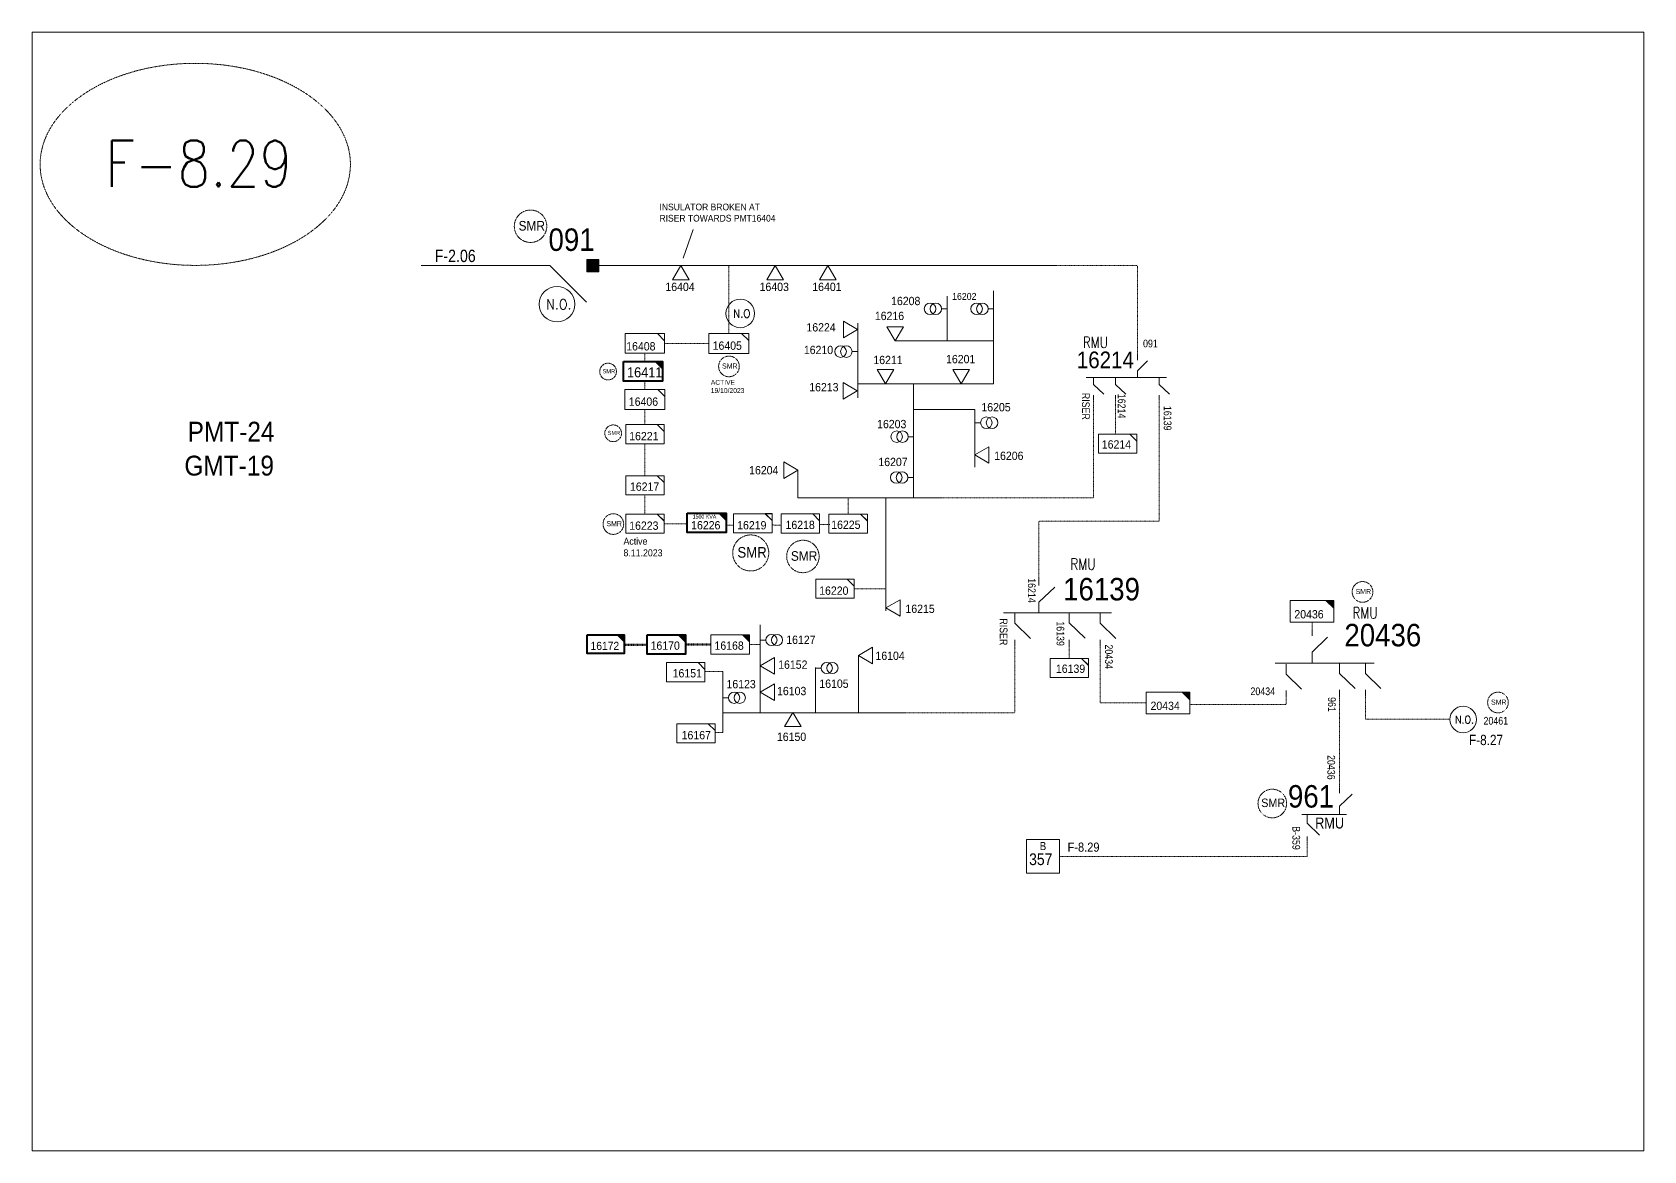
# Model space of a CAD drawing. Header units: metres. Extents: x 65984 to 144644, y -19036 to 23726.
# Drawn here: x 96216 to 96933, y -4401 to -3903 of the extents above; entities that cross this region are included whole.
import ezdxf
from ezdxf.enums import TextEntityAlignment as Align

# ---------------------------------------------------------------- set-up
doc = ezdxf.new("R2010")
doc.units = ezdxf.units.M
doc.header["$MEASUREMENT"] = 0
doc.linetypes.add('DGN Style 2', pattern=[0.023128, 0, -0.023128])
doc.linetypes.add('DGN Style 3', pattern=[0.013877, 0, -0.013877])
doc.layers.get('0').update_dxf_attribs({"color": 95, "lineweight": 40})
for name, color, linetype, lineweight in [('ABS', 7, 'Continuous', 40), ('ABS NUMBER', 112, 'Continuous', 30), ('d_eos', 111, 'Continuous', 40), ('d_eos no', 121, 'Continuous', 40), ('d_oh branch', 94, 'Continuous', 40), ('d_switch', 95, 'Continuous', 40), ('d_tf', 1, 'Continuous', 40), ('d_tf no', 6, 'Continuous', 40), ('d_tf_200', 1, 'Continuous', 40), ('d_ug cable', 95, 'Continuous', 40), ('d_unit sub', 7, 'Continuous', 40), ('FDR  1  05', 172, 'Continuous', 40), ('fedr no', 95, 'Continuous', 40), ('GRID STATION  04', 7, 'Continuous', 40), ('Level 37', 7, 'Continuous', 0), ('O H MAIN FEEDER', 4, 'Continuous', 100), ('SW N O', 114, 'Continuous', 30)]:
    doc.layers.add(name, color=color, linetype=linetype, lineweight=lineweight)
doc.styles.add('NASKHF', font='naskhf.shx', dxfattribs={"height": 8})
doc.styles.add('Style-Arial', font='arial.ttf')
doc.styles.add('Style-ENGINEERING', font='ENGINEERING.shx')
doc.styles.add('Style-msdefault', font='msdefault.shx')
doc.styles.add('Style-STANDARD', font='STANDARD.shx')

# ---------------------------------------------------------------- blocks, each defined once
blk = doc.blocks.new('*U1116')
at = {"layer": 'd_eos', "color": 2, "linetype": 'Continuous', "lineweight": 13, "ltscale": 0.542324}
for p, q in [((-10.92, 12.05), (-10.92, 14.82)), ((-10.92, 4.75), (-4.06, 11.41)), ((-10.93, 0.2), (-10.93, 4.75)), ((-13.93, -0.16), (10.87, -0.16)), ((7.07, -0.16), (7.07, -4.72)), ((7.08, -4.72), (13.94, -11.38)), ((7.07, -12.02), (7.07, -14.78))]:
    blk.add_line(p, q, dxfattribs=at)
at = {"layer": 'd_ug cable', "color": 2, "linetype": 'DGN Style 2', "lineweight": 13, "extrusion": (0, 0, -1), "flags": 128}
blk.add_lwpolyline([(-7.07, -14.78), (-7.07, -14.78)], close=True, dxfattribs=at)
blk = doc.blocks.new('TF_8')
at = {"color": 0, "linetype": 'ByBlock', "lineweight": -2}
blk.add_line((6.3, 4.95), (9.9, 1.35), dxfattribs=at)
blk.add_3dface([(-10.1, 4.95), (9.9, 4.95), (9.9, -5.05), (-10.1, -5.05)], dxfattribs=at)
blk = doc.blocks.new('exist.us-1000kva')
at = {"color": 0, "linetype": 'ByBlock', "lineweight": -2, "flags": 128}
blk.add_lwpolyline([(40, 12.9), (32.8, 20), (40, 20)], close=True, dxfattribs=at)
at = {"color": 0, "linetype": 'ByBlock', "lineweight": -2, "extrusion": (0, 0, -1)}
blk.add_solid([(-40, 12.9), (-32.8, 20), (-40, 20)], dxfattribs=at)
at = {"color": 0, "linetype": 'ByBlock', "lineweight": -2, "xscale": 2, "yscale": 2}
blk.add_blockref('TF_8', (20.2, 10.1), dxfattribs=at)
blk = doc.blocks.new('TFU_143')
at = {"layer": 'd_tf_200', "color": 3, "linetype": 'Continuous', "lineweight": 13}
blk.add_line((0, 10), (0, 0), dxfattribs=at)
for centre in [(0, 30), (0, 20)]:
    blk.add_circle(centre, 10, dxfattribs=at)
blk = doc.blocks.new('ABS2_1_1')
at = {"color": 0, "linetype": 'ByBlock', "lineweight": -2, "ltscale": 500}
for q in [(-29900, 43500), (0, 0)]:
    blk.add_line((0, 13600), q, dxfattribs=at)
at = {"color": 0, "linetype": 'ByBlock', "lineweight": -2, "ltscale": 500, "flags": 128}
for points in [[(5000, 43600), (-5000, 43600), (-5000, 53600), (5000, 53600)], [(3791, 49653), (3791, 49653), (3791, 49653)]]:
    blk.add_lwpolyline(points, close=True, dxfattribs=at)
at = {"color": 0, "linetype": 'ByBlock', "lineweight": -2, "ltscale": 500}
for points in [[(5000, 43600), (-5000, 43600), (5000, 53600), (-5000, 53600)], [(3791, 49653), (3791, 49653), (3791, 49653)]]:
    blk.add_solid(points, dxfattribs=at)
blk = doc.blocks.new('*U3122')
at = {"layer": 'FDR  1  05', "color": 3, "linetype": 'Continuous', "lineweight": 13, "flags": 128}
blk.add_lwpolyline([(8.54, 4.27), (8.54, 1.2), (5.47, 4.27)], close=True, dxfattribs=at)
at = {"layer": 'FDR  1  05', "color": 3, "linetype": 'Continuous', "lineweight": 13, "xscale": 0.8535245333131425, "yscale": 0.8535245333131425, "zscale": 0.4268137554377342, "rotation": 359.9999999999999}
blk.add_blockref('TF_8', (0.09, 0.04), dxfattribs=at)
blk = doc.blocks.new('TRA1_1244')
at = {"layer": 'd_tf', "color": 3, "linetype": 'Continuous', "lineweight": 13, "ltscale": 0.000283496, "flags": 128}
blk.add_lwpolyline([(10, -17), (0, 0), (-10, -17)], close=True, dxfattribs=at)
blk = doc.blocks.new('TRA1_1243')
at = {"layer": 'd_tf', "color": 3, "linetype": 'Continuous', "lineweight": 13, "ltscale": 0.000283496, "xscale": 1.000046566207833, "yscale": 1.000046566207833, "zscale": 1.000046566207833, "rotation": 180}
blk.add_blockref('TRA1_1244', (0, 0), dxfattribs=at)
blk = doc.blocks.new('TRA1_1246')
at = {"layer": 'd_tf', "color": 3, "linetype": 'Continuous', "lineweight": 13, "ltscale": 0.000215867, "flags": 128}
blk.add_lwpolyline([(10.1, -17), (0.1, 0), (-9.9, -17)], close=True, dxfattribs=at)
blk = doc.blocks.new('TRA1_1245')
at = {"layer": 'd_tf', "color": 3, "linetype": 'Continuous', "lineweight": 13, "ltscale": 0.000215867, "xscale": 1.000046566207833, "yscale": 1.000046566207833, "zscale": 1.000046566207833, "rotation": 180}
blk.add_blockref('TRA1_1246', (0, 0), dxfattribs=at)
blk = doc.blocks.new('TRA1_1248')
at = {"layer": 'd_tf', "color": 3, "linetype": 'Continuous', "lineweight": 13, "ltscale": 0.000258705, "flags": 128}
blk.add_lwpolyline([(10, -17), (0, 0), (-10, -17)], close=True, dxfattribs=at)
blk = doc.blocks.new('TRA1_1247')
at = {"layer": 'd_tf', "color": 3, "linetype": 'Continuous', "lineweight": 13, "ltscale": 0.000258705, "xscale": 1.000046566207834, "yscale": 1.000046566207834, "zscale": 1.000046566207834, "rotation": 180}
blk.add_blockref('TRA1_1248', (0, 0), dxfattribs=at)
blk = doc.blocks.new('*U3129')
at = {"layer": 'FDR  1  05', "color": 3, "linetype": 'Continuous', "lineweight": 13, "flags": 128}
blk.add_lwpolyline([(8.54, 4.27), (8.54, 1.2), (5.47, 4.27)], close=True, dxfattribs=at)
at = {"layer": 'FDR  1  05', "color": 3, "linetype": 'Continuous', "lineweight": 13, "xscale": 0.8535245333131425, "yscale": 0.8535245333131425, "zscale": 0.4171642789403791, "rotation": 359.9999999999999}
blk.add_blockref('TF_8', (0.09, 0.04), dxfattribs=at)
blk = doc.blocks.new('*U3130')
at = {"layer": 'FDR  1  05', "color": 2, "linetype": 'Continuous', "lineweight": 13, "flags": 128}
blk.add_lwpolyline([(8.54, 4.27), (8.54, 1.2), (5.47, 4.27)], close=True, dxfattribs=at)
at = {"layer": 'FDR  1  05', "color": 2, "linetype": 'Continuous', "lineweight": 13, "xscale": 0.8535245333131425, "yscale": 0.8535245333131425, "zscale": 0.4268137554377342, "rotation": 359.9999999999999}
blk.add_blockref('TF_8', (0.09, 0.04), dxfattribs=at)
blk = doc.blocks.new('TRA1_246')
at = {"layer": 'd_tf', "color": 3, "linetype": 'Continuous', "lineweight": 0, "ltscale": 0.000283496, "flags": 128}
blk.add_lwpolyline([(10, -17), (0, 0), (-10, -17)], close=True, dxfattribs=at)
blk = doc.blocks.new('TRA1_245')
at = {"layer": 'd_tf', "color": 3, "linetype": 'Continuous', "lineweight": 0, "ltscale": 0.000283496, "xscale": 1.000046566207833, "yscale": 1.000046566207833, "zscale": 1.000046566207833, "rotation": 180}
blk.add_blockref('TRA1_246', (0, 0), dxfattribs=at)
blk = doc.blocks.new('*U3491')
at = {"layer": 'FDR  1  05', "color": 2, "linetype": 'Continuous', "lineweight": 40, "flags": 128}
blk.add_lwpolyline([(8.54, 4.27), (8.54, 1.2), (5.47, 4.27)], close=True, dxfattribs=at)
at = {"layer": 'FDR  1  05', "color": 2, "linetype": 'Continuous', "lineweight": 40}
blk.add_solid([(8.54, 4.27), (8.54, 1.2), (5.47, 4.27)], dxfattribs=at)
at = {"layer": 'FDR  1  05', "color": 2, "linetype": 'Continuous', "lineweight": 40, "xscale": 0.8535245333131425, "yscale": 0.8535245333131425, "zscale": 0.377586213709386, "rotation": 359.9999999999999}
blk.add_blockref('TF_8', (0.09, 0.04), dxfattribs=at)
blk = doc.blocks.new('*U3791')
at = {"layer": 'SW N O', "color": 3, "lineweight": 13, "ltscale": 0.426762}
blk.add_circle((0, 0), 16.8, dxfattribs=at)
at = {"layer": 'SW N O', "color": 3, "lineweight": 13, "style": 'Style-STANDARD'}
blk.add_text('N.O.', height=9.6, dxfattribs=at).set_placement((1.7, -0.2), align=Align.MIDDLE_CENTER)
blk = doc.blocks.new('*U1430')
at = {"layer": 'SW N O', "color": 3, "lineweight": 13}
blk.add_circle((0, 0), 16.8, dxfattribs=at)
at = {"layer": 'SW N O', "color": 3, "lineweight": 13, "style": 'Style-STANDARD'}
blk.add_text('N.O', height=9.6, dxfattribs=at).set_placement((1.7, -0.2), align=Align.MIDDLE_CENTER)
blk = doc.blocks.new('*U1446')
at = {"layer": 'SW N O', "color": 3, "lineweight": 13, "ltscale": 0.426762}
blk.add_circle((0, 0), 16.8, dxfattribs=at)
at = {"layer": 'SW N O', "color": 3, "lineweight": 13, "style": 'Style-STANDARD'}
blk.add_text('N.O.', height=9.6, dxfattribs=at).set_placement((1.7, -0.2), align=Align.MIDDLE_CENTER)
blk = doc.blocks.new('*U4160')
at = {"layer": 'FDR  1  05', "color": 3, "linetype": 'Continuous', "lineweight": 40, "flags": 128}
blk.add_lwpolyline([(8.54, 4.27), (8.54, 1.2), (5.47, 4.27)], close=True, dxfattribs=at)
at = {"layer": 'FDR  1  05', "color": 3, "linetype": 'Continuous', "lineweight": 40}
blk.add_solid([(8.54, 4.27), (8.54, 1.2), (5.47, 4.27)], dxfattribs=at)
at = {"layer": 'FDR  1  05', "color": 3, "linetype": 'Continuous', "lineweight": 40, "xscale": 0.8535245333131425, "yscale": 0.8535245333131425, "zscale": 0.377586213709386, "rotation": 359.9999999999999}
blk.add_blockref('TF_8', (0.09, 0.04), dxfattribs=at)

msp = doc.modelspace()

# ---------------------------------------------------------------- linework, layer by layer
at = {"layer": 'd_eos', "color": 7, "linetype": 'Continuous', "lineweight": 13, "ltscale": 0.366979}
for p, q in [((96707.58, -4048.99), (96707.58, -4047.15)), ((96707.58, -4053.83), (96712.13, -4049.41)), ((96720.58, -4056.79), (96684.83, -4056.79)), ((96688.08, -4056.79), (96688.08, -4059.81)), ((96697.83, -4056.79), (96697.83, -4059.81)), ((96707.58, -4056.85), (96707.58, -4053.83)), ((96717.33, -4056.79), (96717.33, -4059.81)), ((96688.08, -4059.81), (96692.63, -4064.22)), ((96688.08, -4064.65), (96688.08, -4066.48)), ((96697.83, -4059.81), (96702.38, -4064.22)), ((96697.83, -4064.65), (96697.83, -4066.48)), ((96717.33, -4059.81), (96721.88, -4064.22)), ((96717.33, -4064.65), (96717.33, -4066.48))]:
    msp.add_line(p, q, dxfattribs=at)
at = {"layer": 'd_eos', "color": 7, "linetype": 'Continuous', "lineweight": 13, "ltscale": 0.478599}
for p, q in [((96663.8, -4149.32), (96663.8, -4146.5)), ((96663.8, -4156.76), (96670.8, -4149.97)), ((96663.8, -4161.41), (96663.8, -4156.76)), ((96696.06, -4161.41), (96648.04, -4161.41)), ((96653.03, -4161.41), (96653.03, -4166.06)), ((96677.3, -4161.31), (96677.3, -4165.96)), ((96691.06, -4161.41), (96691.06, -4166.06)), ((96653.03, -4166.06), (96660.04, -4172.85)), ((96677.3, -4165.96), (96684.3, -4172.75)), ((96691.06, -4166.06), (96698.06, -4172.85)), ((96653.03, -4173.5), (96653.03, -4176.33)), ((96677.3, -4173.4), (96677.3, -4176.23)), ((96691.06, -4173.5), (96691.06, -4176.33))]:
    msp.add_line(p, q, dxfattribs=at)
at = {"layer": 'd_eos', "color": 2, "linetype": 'Continuous', "lineweight": 13, "ltscale": 0.625574}
for p, q in [((96785.25, -4171.64), (96785.25, -4168.88)), ((96785.25, -4178.94), (96792.11, -4172.28)), ((96785.25, -4183.5), (96785.25, -4178.94)), ((96768.83, -4183.86), (96812.85, -4183.86)), ((96773.74, -4184.22), (96773.74, -4188.78)), ((96797.55, -4183.86), (96797.55, -4188.41)), ((96809.05, -4183.86), (96809.05, -4188.41)), ((96773.75, -4188.78), (96780.61, -4195.44)), ((96797.55, -4188.41), (96804.41, -4195.08)), ((96809.05, -4188.41), (96815.91, -4195.07)), ((96773.75, -4196.07), (96773.75, -4198.84)), ((96797.55, -4195.71), (96797.55, -4198.48)), ((96809.05, -4195.71), (96809.05, -4198.48))]:
    msp.add_line(p, q, dxfattribs=at)
at = {"layer": 'd_oh branch', "color": 3, "linetype": 'Continuous', "lineweight": 13}
for p, q in [((96622.99, -4040.49), (96622.97, -4020.6)), ((96643.59, -4059.54), (96643.59, -4018.18)), ((96583.15, -4065.82), (96583.15, -4032.63)), ((96599.85, -4040.49), (96643.59, -4040.49)), ((96643.59, -4059.54), (96583.15, -4059.54)), ((96556.54, -4110.28), (96556.54, -4097.94)), ((96595.73, -4160.61), (96595.73, -4110.28)), ((96539.78, -4205.92), (96539.78, -4166.85)), ((96564.41, -4205.92), (96564.41, -4185.76)), ((96583.5, -4205.92), (96583.5, -4180.34)), ((96523.18, -4214.72), (96523.18, -4187.52)), ((96604.36, -4205.92), (96523.18, -4205.92))]:
    msp.add_line(p, q, dxfattribs=at)
at = {"layer": 'd_ug cable', "color": 2, "linetype": 'Continuous', "lineweight": 0}
msp.add_line((96505.59, -4003.65), (96509.99, -3990.92), dxfattribs=at)
at = {"layer": 'd_ug cable', "color": 3, "linetype": 'DGN Style 3', "lineweight": 13}
for p, q in [((96525.77, -4037.15), (96525.77, -4006.99)), ((96497.22, -4041.6), (96516.87, -4041.6)), ((96488.48, -4045.96), (96488.48, -4049.67)), ((96488.5, -4058.35), (96488.48, -4062.06)), ((96488.48, -4086.23), (96488.48, -4100.46)), ((96488.48, -4108.99), (96488.48, -4117.53)), ((96578.92, -4110.28), (96578.92, -4117.52)), ((96497.02, -4121.79), (96507.5, -4121.79)), ((96524.57, -4122.38), (96527.77, -4122.47)), ((96545.04, -4122.35), (96549.07, -4122.47)), ((96566.19, -4122.11), (96570.76, -4122.11)), ((96581.52, -4150.71), (96595.62, -4150.71)), ((96785.25, -4168.88), (96785.25, -4165.65)), ((96534.97, -4175.54), (96539.78, -4175.54)), ((96523.18, -4187.52), (96515.21, -4187.52)), ((96797.55, -4198.48), (96797.55, -4239.42)), ((96523.18, -4214.72), (96519.72, -4214.72))]:
    msp.add_line(p, q, dxfattribs=at)
at = {"layer": 'd_ug cable', "color": 3, "linetype": 'DGN Style 3', "lineweight": 100}
for p, q in [((96489.36, -4175.7), (96479.14, -4175.7)), ((96506.55, -4175.54), (96517.9, -4175.54))]:
    msp.add_line(p, q, dxfattribs=at)
at = {"layer": 'd_ug cable', "color": 3, "linetype": 'DGN Style 3', "lineweight": 13, "flags": 128}
for points in [[(96707.58, -4047.15), (96707.58, -4006.99), (96671.27, -4006.99)], [(96488.48, -4070.96), (96488.48, -4077.7)], [(96688.08, -4066.48), (96688.08, -4110.28), (96620.41, -4110.28)], [(96663.8, -4146.5), (96663.8, -4120.71), (96717.33, -4120.71), (96717.33, -4066.48)], [(96697.77, -4081.94), (96697.83, -4066.48)], [(96603.85, -4205.86), (96653.03, -4205.86), (96653.03, -4176.33)], [(96677.3, -4176.23), (96677.3, -4181.73)], [(96691.06, -4176.33), (96691.06, -4201.53), (96711.55, -4201.53)], [(96773.75, -4198.84), (96773.75, -4202.29), (96730.97, -4202.29)], [(96809.03, -4198.58), (96809.03, -4208.8), (96846.36, -4208.8)], [(96672.93, -4269.77), (96783.14, -4269.77), (96783.14, -4262.9)]]:
    msp.add_lwpolyline(points, dxfattribs=at)
at = {"layer": 'd_ug cable', "color": 2, "linetype": 'DGN Style 3', "lineweight": 13}
for centre, radius in [((96437.62, -3989.48), 7.22), ((96525.89, -4051.82), 4.6), ((96472.12, -4054.12), 3.72), ((96474.39, -4081.58), 3.72), ((96474.46, -4121.95), 4.6), ((96535.57, -4134.81), 8.02), ((96558.78, -4136.38), 7.22), ((96807.73, -4152.14), 4.6), ((96867.98, -4201.34), 4.6), ((96767.59, -4246.27), 6.37)]:
    msp.add_circle(centre, radius, dxfattribs=at)
at = {"layer": 'fedr no', "color": 82, "linetype": 'DGN Style 3', "lineweight": 13, "true_color": 0x1dc70e}
msp.add_ellipse((96288.48, -3961.94), major_axis=(69.01, 0), ratio=0.651175, dxfattribs=at)
at = {"layer": 'GRID STATION  04', "color": 3, "linetype": 'Continuous', "lineweight": 13, "ltscale": 0.437972, "flags": 128}
msp.add_lwpolyline([(96658.32, -4277.28), (96658.32, -4262.33), (96672.93, -4262.33), (96672.93, -4277.28)], close=True, dxfattribs=at)
at = {"layer": 'O H MAIN FEEDER', "color": 3, "lineweight": 13, "ltscale": 30}
msp.add_line((96671.27, -4006.99), (96467.08, -4006.99), dxfattribs=at)
at = {"layer": 'O H MAIN FEEDER', "color": 3, "lineweight": 13, "ltscale": 0.488306}
for p, q in [((96607.93, -4059.54), (96607.93, -4110.28)), ((96607.93, -4070.94), (96635.21, -4070.94)), ((96635.21, -4096.64), (96635.21, -4070.94)), ((96620.41, -4110.28), (96556.54, -4110.28))]:
    msp.add_line(p, q, dxfattribs=at)
at = {"layer": 'O H MAIN FEEDER', "color": 140, "linetype": 'Continuous', "lineweight": 13, "flags": 128}
msp.add_lwpolyline([(96215.96, -3903.16), (96932.83, -3903.16), (96932.83, -4400.75), (96215.96, -4400.75)], close=True, dxfattribs=at)
at = {"layer": 'O H MAIN FEEDER', "color": 1, "lineweight": 13, "ltscale": 30, "flags": 128}
msp.add_lwpolyline([(96389.03, -4006.99), (96438.85, -4006.99)], dxfattribs=at)

# ---------------------------------------------------------------- block references
at = {"layer": 'ABS', "color": 2, "linetype": 'Continuous', "lineweight": 13, "ltscale": 0.812883, "xscale": 0.0005446322480400587, "yscale": -0.0005446322480400591, "zscale": 0.000360672857092237, "rotation": 90.00000000000031}
msp.add_blockref('ABS2_1_1', (96438.85, -4006.99), dxfattribs=at)
at = {"layer": 'd_eos', "color": 2, "linetype": 'Continuous', "lineweight": 13, "ltscale": 0.542324, "extrusion": (0, 0, -1), "xscale": 0.800382047217659, "yscale": 0.800382047217659, "zscale": 0.800382047217659, "rotation": 180}
msp.add_blockref('*U1116', (-96791.89, -4251.25), dxfattribs=at)
at = {"layer": 'd_tf', "color": 3, "linetype": 'Continuous', "lineweight": 13, "ltscale": 0.000283496, "xscale": 0.37, "yscale": 0.37, "zscale": 0.37}
for p, rotation in [((96504.48, -4006.99), 180), ((96546.4, -4006.99), 180), ((96569.82, -4006.99), 180), ((96583.51, -4180.42), 269.9999999999999), ((96539.79, -4185.02), 269.9999999999999), ((96539.79, -4196.69), 269.9999999999999)]:
    msp.add_blockref('TRA1_1243', p, dxfattribs=dict(at, rotation=rotation))
at = {"layer": 'd_tf', "color": 3, "linetype": 'Continuous', "lineweight": 13, "ltscale": 0.000215867, "xscale": 0.37, "yscale": 0.37, "zscale": 0.37}
for p, rotation in [((96583.14, -4035.42), 89.99999999990212), ((96599.87, -4040.48), 359.9999999999999), ((96595.52, -4059.54), 359.9999999999999), ((96629.26, -4059.54), 359.9999999999999), ((96635.22, -4091.27), 269.9999999999021), ((96595.74, -4159.33), 269.9999999999999)]:
    msp.add_blockref('TRA1_1245', p, dxfattribs=dict(at, rotation=rotation))
at = {"layer": 'd_tf', "color": 3, "linetype": 'Continuous', "lineweight": 13, "ltscale": 0.000258705, "xscale": 0.37, "yscale": 0.37, "zscale": 0.37, "rotation": 89.99999999999997}
for p in [(96582.94, -4062.75), (96556.55, -4097.94)]:
    msp.add_blockref('TRA1_1247', p, dxfattribs=at)
at = {"layer": 'd_tf', "color": 3, "linetype": 'Continuous', "lineweight": 0, "ltscale": 0.000283496, "xscale": 0.37, "yscale": 0.37, "zscale": 0.37, "rotation": 180}
msp.add_blockref('TRA1_245', (96554.36, -4205.78), dxfattribs=at)
at = {"layer": 'd_tf_200', "color": 3, "linetype": 'Continuous', "lineweight": 13}
for p, xscale, yscale, zscale, rotation in [((96623.03, -4026.21), 0.2560573599939425, 0.2560573599939425, 0.2560573599939425, 89.99999999999986), ((96643.74, -4026.21), 0.2560573599939425, 0.2560573599939425, 0.2560573599939425, 89.99999999999986), ((96608.18, -4083.09), 0.2560573599939425, 0.2560573599939425, 0.2560573599939425, 89.99999999999987), ((96539.78, -4173.54), 0.25, 0.25, 0.25, 269.9999999999998), ((96564.41, -4185.99), 0.25, 0.25, 0.25, 269.9999999999998), ((96523.18, -4199.21), 0.25, 0.25, 0.25, 269.9999999999998)]:
    msp.add_blockref('TFU_143', p, dxfattribs=dict(at, xscale=xscale, yscale=yscale, zscale=zscale, rotation=rotation))
at = {"layer": 'd_tf_200', "color": 3, "linetype": 'Continuous', "lineweight": 13, "extrusion": (0, 0, -1), "xscale": 0.2560573599939425, "yscale": 0.2560573599939425, "zscale": 0.2560573599939425}
for p, rotation in [((-96583.23, -4045.25), 269.9999999999998), ((-96635.25, -4076.87), 89.99999999999999), ((-96608.01, -4101.27), 269.9999999999998)]:
    msp.add_blockref('TFU_143', p, dxfattribs=dict(at, rotation=rotation))
at = {"layer": 'd_unit sub', "color": 2, "linetype": 'Continuous', "lineweight": 13, "xscale": 0.4854084623905851, "yscale": 0.4854084623905851, "zscale": 0.4267622666565712, "rotation": 359.9999999999999}
msp.add_blockref('exist.us-1000kva', (96775.54, -4165.65), dxfattribs=at)
at = {"layer": 'd_unit sub', "color": 3, "linetype": 'Continuous', "lineweight": 40, "rotation": 359.9999999999999}
for p, xscale, yscale, zscale in [((96462.78, -4179.55), 0.4131126649822985, 0.4131126649822985, 0.3840860399909141), ((96489.48, -4179.81), 0.4267622666565712, 0.4267622666565712, 0.4267622666565712)]:
    msp.add_blockref('exist.us-1000kva', p, dxfattribs=dict(at, xscale=xscale, yscale=yscale, zscale=zscale))
at = {"layer": 'd_unit sub', "color": 3, "linetype": 'Continuous', "lineweight": 13, "zscale": 0.4267622666565712, "rotation": 359.9999999999999}
for name, p, xscale, yscale in [('exist.us-1000kva', (96517.9, -4179.81), 0.4267622666565712, 0.4267622666565712), ('TF_8', (96506.76, -4187.81), 0.8535245333131425, 0.8535245333131425), ('exist.us-1000kva', (96711.55, -4206.39), 0.4854084623905851, 0.4854084623905851), ('TF_8', (96511.27, -4215.01), 0.8535245333131425, 0.8535245333131425)]:
    msp.add_blockref(name, p, dxfattribs=dict(at, xscale=xscale, yscale=yscale))
at = {"layer": 'FDR  1  05', "color": 3, "linetype": 'Continuous', "lineweight": 13}
for name, p, xscale, yscale, zscale in [('*U3129', (96488.48, -4041.6), 1.023007693133678, 1.023007693133678, 1.023007693133678), ('*U3122', (96698.81, -4086.21), 0.9998793647568595, 0.9998793647568595, 0.9998793647568595), ('*U3122', (96488.48, -4104.73), 0.9998793647568595, 0.9998793647568595, 0.9998793647568595), ('*U3122', (96578.92, -4121.79), 0.9998793647568595, 0.9998793647568595, 0.9998793647568595), ('*U3122', (96572.99, -4150.71), 0.9998793647568595, 0.9998793647568595, 0.9998793647568595), ('*U3122', (96677.29, -4186), 0.9998793647568595, 0.9998793647568595, 0.9998793647568595)]:
    msp.add_blockref(name, p, dxfattribs=dict(at, xscale=xscale, yscale=yscale, zscale=zscale))
at = {"layer": 'FDR  1  05', "color": 2, "linetype": 'Continuous', "lineweight": 13, "zscale": 0.4267622666565712, "rotation": 359.9999999999999}
for p, xscale, yscale in [((96525.86, -4041.55), 0.8900672277246519, 0.8900672277246519), ((96557.76, -4121.69), 0.8535245333131425, 0.8535245333131425)]:
    msp.add_blockref('TF_8', p, dxfattribs=dict(at, xscale=xscale, yscale=yscale))
at = {"layer": 'FDR  1  05', "color": 2, "linetype": 'Continuous', "lineweight": 40, "xscale": 1.017214151485231, "yscale": 1.017214151485231, "zscale": 1.017214151485231}
msp.add_blockref('*U3491', (96487.66, -4054.01), dxfattribs=at)
at = {"layer": 'FDR  1  05', "color": 3, "linetype": 'Continuous', "lineweight": 13, "xscale": 0.8900672277246519, "yscale": 0.8900672277246519, "zscale": 0.4267622666565712, "rotation": 359.9999999999999}
msp.add_blockref('TF_8', (96488.57, -4066.46), dxfattribs=at)
at = {"layer": 'FDR  1  05', "color": 2, "linetype": 'Continuous', "lineweight": 13, "xscale": 0.9998793647568595, "yscale": 0.9998793647568595, "zscale": 0.9998793647568595}
for p in [(96488.48, -4081.97), (96488.48, -4121.79), (96536.5, -4121.6)]:
    msp.add_blockref('*U3130', p, dxfattribs=at)
at = {"layer": 'FDR  1  05', "color": 3, "linetype": 'Continuous', "lineweight": 40, "xscale": 1.017214151485231, "yscale": 1.017214151485231, "zscale": 1.017214151485231}
msp.add_blockref('*U4160', (96516.01, -4121.44), dxfattribs=at)
at = {"layer": 'SW N O', "color": 3, "lineweight": 13}
for name, p, xscale, yscale, zscale in [('*U1446', (96449.41, -4024.13), 0.4704601985120782, 0.4704601985120782, 0.4704601985120782), ('*U1430', (96530.93, -4028.27), 0.3790268765419074, 0.3790268765419074, 0.3790268765419074), ('*U3791', (96852.49, -4208.89), 0.352097727751458, 0.352097727751458, 0.352097727751458)]:
    msp.add_blockref(name, p, dxfattribs=dict(at, xscale=xscale, yscale=yscale, zscale=zscale))

# ---------------------------------------------------------------- texts
at = {"layer": 'ABS NUMBER', "color": 2, "lineweight": 13, "style": 'Style-Arial', "width": 0.88}
msp.add_text('091', height=10, dxfattribs=at).set_placement((96445.62, -3990.45), align=Align.TOP_LEFT)
at = {"layer": 'd_eos no', "color": 7, "linetype": 'Continuous', "lineweight": 13, "style": 'Style-Arial', "width": 0.88}
for s, p in [('PMT-24', (96285.07, -4076.45)), ('GMT-19', (96283.64, -4091.54))]:
    msp.add_text(s, height=8.843, dxfattribs=at).set_placement(p, align=Align.TOP_LEFT)
at = {"layer": 'd_eos no', "color": 2, "linetype": 'Continuous', "lineweight": 13, "style": 'Style-Arial', "width": 0.88}
for s, p in [('20436', (96799.67, -4166.36)), ('961', (96774.57, -4238.08))]:
    msp.add_text(s, height=10, dxfattribs=at).set_placement(p, align=Align.TOP_LEFT)
at = {"layer": 'd_switch', "color": 2, "linetype": 'Continuous', "lineweight": 13, "style": 'Style-msdefault', "width": 0.9}
msp.add_text('F-8.29', height=4.085, dxfattribs=at).set_placement((96676.52, -4263.64), align=Align.TOP_LEFT)
at = {"layer": 'd_tf no', "color": 3, "linetype": 'Continuous', "lineweight": 13, "style": 'Style-msdefault', "width": 0.945946}
for s, height, p in [('16404', 3.7, (96497.61, -4014.59)), ('16403', 3.7, (96539.53, -4014.59)), ('16401', 3.7, (96562.95, -4014.59)), ('16208', 3.7, (96598.01, -4020.87)), ('16202', 3.079, (96625.16, -4019.13)), ('16216', 3.7, (96590.79, -4027.51)), ('16408', 3.7, (96480.19, -4041.03)), ('16211', 3.7, (96590.13, -4047.11)), ('16201', 3.7, (96622.46, -4046.72)), ('16213', 3.7, (96561.61, -4059.22)), ('16406', 3.7, (96481.34, -4065.64)), ('16205', 3.7, (96638.18, -4068.12)), ('16203', 3.7, (96591.79, -4075.62)), ('16204', 3.7, (96534.87, -4096.16)), ('16217', 3.7, (96481.85, -4103.46)), ('16226', 3.7, (96509.07, -4120.63)), ('16225', 3.7, (96571.39, -4120.41)), ('16220', 3.7, (96566.03, -4149.73)), ('16215', 3.7, (96604.39, -4157.81)), ('20436', 3.7, (96777.41, -4160.23)), ('16127', 3.7, (96551.38, -4171.6)), ('16168', 3.7, (96519.45, -4174.18)), ('16104', 3.7, (96591.06, -4178.71)), ('16151', 3.7, (96500.84, -4186.48)), ('16152', 3.7, (96547.79, -4182.65)), ('16123', 3.7, (96524.79, -4191.32)), ('16105', 3.7, (96566.1, -4191.12)), ('16103', 3.7, (96547.28, -4194.38)), ('20434', 3.7, (96713.42, -4200.97)), ('16167', 3.7, (96504.85, -4214.01))]:
    msp.add_text(s, height=height, dxfattribs=at).set_placement(p, align=Align.TOP_LEFT)
for s, p in [('16224', (96560.35, -4032.59)), ('16206', (96643.88, -4089.75))]:
    msp.add_text(s, height=3.7, rotation=360, dxfattribs=at).set_placement(p, align=Align.TOP_LEFT)
at = {"layer": 'd_tf no', "color": 121, "linetype": 'Continuous', "lineweight": 13, "style": 'Style-msdefault', "width": 0.945946}
for s, p in [('16405', (96518.63, -4040.73)), ('16221', (96481.52, -4080.99)), ('16223', (96481.52, -4120.82))]:
    msp.add_text(s, height=3.7, dxfattribs=at).set_placement(p, align=Align.TOP_LEFT)
at = {"layer": 'd_tf no', "color": 3, "linetype": 'Continuous', "lineweight": 13, "style": 'Style-msdefault', "width": 0.945946}
for s, p in [('16210', (96572.23, -4042.65)), ('16207', (96605.37, -4092.48))]:
    msp.add_text(s, height=3.7, dxfattribs=at).set_placement(p, align=Align.TOP_RIGHT)
at = {"layer": 'd_tf no', "color": 1, "linetype": 'Continuous', "lineweight": 40, "style": 'Style-msdefault', "width": 0.945946}
for height, p in [(1.826, (96469.67, -4053.05)), (2.254, (96522.81, -4050.52)), (1.826, (96471.94, -4080.5)), (2.254, (96471.39, -4120.66)), (2.254, (96804.65, -4150.85)), (2.254, (96864.9, -4200.04))]:
    msp.add_text('SMR', height=height, dxfattribs=at).set_placement(p, align=Align.TOP_LEFT)
at = {"layer": 'd_tf no', "color": 121, "linetype": 'Continuous', "lineweight": 40, "style": 'Style-msdefault', "width": 0.945946}
msp.add_text('16411', height=4.462, dxfattribs=at).set_placement((96480.56, -4052.22), align=Align.TOP_LEFT)
at = {"layer": 'd_tf no', "color": 3, "linetype": 'Continuous', "lineweight": 13, "style": 'Style-msdefault', "width": 0.945946}
msp.add_text('16214', height=3.7, dxfattribs=at).set_placement((96691.75, -4088.37))
at = {"layer": 'd_tf no', "color": 2, "linetype": 'Continuous', "lineweight": 13, "style": 'Style-msdefault', "width": 0.945946}
for s, p in [('16219', (96529.54, -4120.63)), ('16218', (96551.05, -4120.47))]:
    msp.add_text(s, height=3.7, dxfattribs=at).set_placement(p, align=Align.TOP_LEFT)
at = {"layer": 'd_tf no', "color": 3, "linetype": 'Continuous', "lineweight": 40, "style": 'Style-msdefault', "width": 0.945946}
for s, height, p in [('16172', 3.613, (96464.33, -4174.34)), ('16170', 3.7, (96491.03, -4174.18)), ('16150', 3.7, (96547.23, -4214.74))]:
    msp.add_text(s, height=height, dxfattribs=at).set_placement(p, align=Align.TOP_LEFT)
at = {"layer": 'd_tf no', "color": 3, "linetype": 'Continuous', "lineweight": 13, "style": 'Style-msdefault', "width": 0.945946}
msp.add_text('16139', height=3.7, dxfattribs=at).set_placement((96684.35, -4188.16), align=Align.RIGHT)
at = {"layer": 'd_tf no', "color": 2, "linetype": 'Continuous', "lineweight": 13, "insert": (96494.99, -3987.44), "char_height": 2.997, "attachment_point": 7, "style": 'NASKHF'}
msp.add_mtext('\\Fmsdefault;\\H1x;\\W0.945946;INSULATOR BROKEN AT \\PRISER TOWARDS PMT16404', dxfattribs=at)
at = {"layer": 'd_tf no', "color": 1, "lineweight": 13, "attachment_point": 1, "style": 'NASKHF'}
for insert, char_height in [((96432.29, -3987.12), 4.2743), ((96529.64, -4132.18), 4.7493), ((96553.44, -4134.02), 4.2743)]:
    msp.add_mtext('\\Fmsdefault;\\H1x;\\W0.925;SMR\\P', dxfattribs=dict(at, insert=insert, char_height=char_height))
at = {"layer": 'd_tf no', "color": 121, "linetype": 'Continuous', "lineweight": 13, "insert": (96517.81, -4057.84), "char_height": 2.1749, "attachment_point": 1, "style": 'NASKHF'}
msp.add_mtext('\\Fmsdefault;\\H1x;\\W0.945946;ACTIVE\\P19/10/2023', dxfattribs=at)
at = {"layer": 'd_tf no', "color": 121, "linetype": 'Continuous', "lineweight": 40, "attachment_point": 1, "style": 'NASKHF'}
for s, insert, char_height in [('\\Fmsdefault;\\H1x;\\W0.945946;1500 KVA', (96509.77, -4117.81), 1.6951), ('\\Fmsdefault;\\H1x;\\W0.945946;Active\\P8.11.2023', (96478.97, -4128.07), 3.088)]:
    msp.add_mtext(s, dxfattribs=dict(at, insert=insert, char_height=char_height))
at = {"layer": 'd_tf no', "color": 1, "linetype": 'Continuous', "lineweight": 40, "insert": (96762.66, -4244.07), "char_height": 3.7873, "attachment_point": 1, "style": 'NASKHF'}
msp.add_mtext('\\Fmsdefault;\\H1x;\\W0.945946;SMR^I', dxfattribs=at)
at = {"layer": 'fedr no', "color": 6, "linetype": 'Continuous', "lineweight": 13, "style": 'Style-STANDARD', "width": 0.909091}
msp.add_text('F-8.29', height=20.546, dxfattribs=at).set_placement((96290.04, -3961.66), align=Align.MIDDLE_CENTER)
at = {"layer": 'GRID STATION  04', "color": 3, "linetype": 'Continuous', "lineweight": 13, "ltscale": 1.241397, "style": 'Style-msdefault', "width": 0.888889}
msp.add_text('B', height=3.65, dxfattribs=at).set_placement((96664.13, -4263.37), align=Align.TOP_LEFT)
at = {"layer": 'GRID STATION  04', "color": 3, "linetype": 'Continuous', "lineweight": 13, "style": 'Style-msdefault', "width": 0.888889}
msp.add_text('357', height=5.217, dxfattribs=at).set_placement((96659.42, -4268.46), align=Align.TOP_LEFT)
at = {"layer": 'Level 37', "color": 2, "linetype": 'Continuous', "lineweight": 13, "style": 'Style-ENGINEERING', "width": 0.857143}
msp.add_text('F-2.06', height=5.5, rotation=360, dxfattribs=at).set_placement((96395.01, -4005.4))
at = {"layer": 'Level 37', "color": 7, "linetype": 'Continuous', "lineweight": 13, "style": 'Style-STANDARD', "width": 0.854701}
for p in [(96688.91, -4041.09), (96683.36, -4139.79)]:
    msp.add_text('RMU', height=4.993, dxfattribs=at).set_placement(p, align=Align.MIDDLE_CENTER)
at = {"layer": 'Level 37', "color": 7, "linetype": 'Continuous', "lineweight": 13, "style": 'Style-ENGINEERING', "width": 0.857143}
msp.add_text('091', height=3.43, dxfattribs=at).set_placement((96716.65, -4039.93), align=Align.TOP_RIGHT)
at = {"layer": 'Level 37', "color": 7, "linetype": 'Continuous', "lineweight": 13, "style": 'Style-Arial', "width": 0.88}
for s, height, p in [('16214', 7.415, (96680.65, -4045.21)), ('16139', 10, (96674.54, -4145.91))]:
    msp.add_text(s, height=height, dxfattribs=at).set_placement(p, align=Align.TOP_LEFT)
at = {"layer": 'Level 37', "color": 7, "linetype": 'Continuous', "lineweight": 13, "style": 'Style-ENGINEERING', "width": 0.857143}
for s, p in [('RISER', (96686.37, -4063.58)), ('16214', (96702.3, -4064))]:
    msp.add_text(s, height=3.43, rotation=270, dxfattribs=at).set_placement(p, align=Align.TOP_LEFT)
for s, p in [('16139', (96722.73, -4080.34)), ('20436', (96795.52, -4235.66)), ('B-359', (96779.96, -4266.86))]:
    msp.add_text(s, height=3.43, rotation=270, dxfattribs=at).set_placement(p, align=Align.TOP_RIGHT)
msp.add_text('16214', height=3.43, rotation=270, dxfattribs=at).set_placement((96658.88, -4156.97), align=Align.RIGHT)
for s, p in [('RISER', (96646.36, -4163.89)), ('16139', (96671.63, -4165.23)), ('20434', (96693.19, -4175.51)), ('961', (96792.38, -4198.94))]:
    msp.add_text(s, height=3.43, rotation=270, dxfattribs=at).set_placement(p)
at = {"layer": 'Level 37', "color": 2, "linetype": 'Continuous', "lineweight": 13, "style": 'Style-STANDARD', "width": 0.854701}
msp.add_text('RMU', height=4.993, dxfattribs=at).set_placement((96808.85, -4161.49), align=Align.MIDDLE_CENTER)
at = {"layer": 'Level 37', "color": 7, "linetype": 'Continuous', "lineweight": 13, "style": 'Style-ENGINEERING', "width": 0.857143}
msp.add_text('20434', height=3.43, dxfattribs=at).set_placement((96757.88, -4198.07))
at = {"layer": 'Level 37', "color": 2, "linetype": 'Continuous', "lineweight": 13, "style": 'Style-ENGINEERING', "width": 0.857143}
msp.add_text('20461', height=3.43, dxfattribs=at).set_placement((96861.55, -4211.17))
at = {"layer": 'Level 37', "color": 55, "linetype": 'Continuous', "lineweight": 13, "style": 'Style-ENGINEERING', "width": 0.857143}
msp.add_text('F-8.27', height=4.574, rotation=360, dxfattribs=at).set_placement((96855.09, -4220.29))
at = {"layer": 'Level 37', "color": 2, "linetype": 'Continuous', "lineweight": 13, "style": 'Style-msdefault', "width": 0.86}
msp.add_text('RMU', height=4.9, rotation=0.00037, dxfattribs=at).set_placement((96799.51, -4252.5), align=Align.TOP_RIGHT)

doc.saveas('drawing.dxf')
